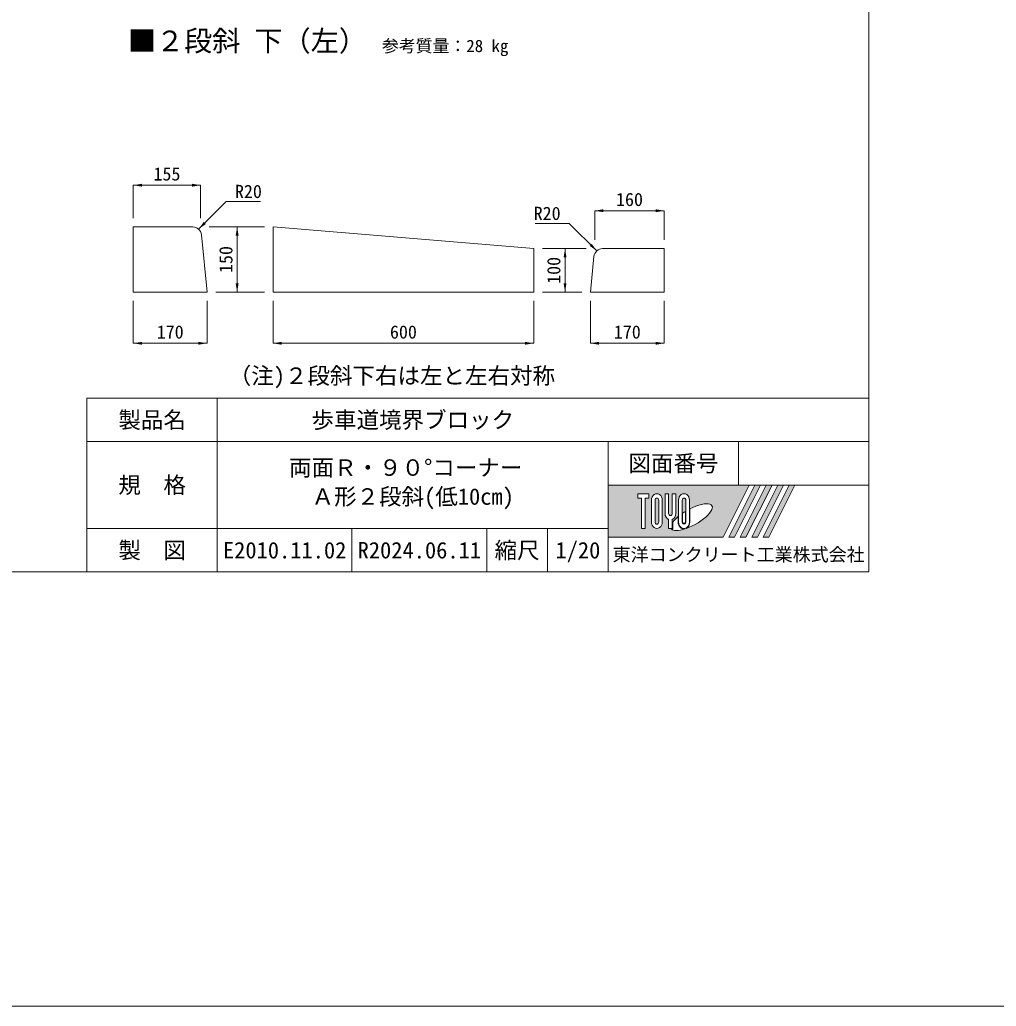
# Model space of a CAD drawing. Units: millimetres at full size. Extents: x 10998 to 40298, y -6982 to 1118.
# Drawn here: x 25623 to 27871, y -6982 to -4711 of the extents above; entities that cross this region are included whole.
import ezdxf
from ezdxf.enums import TextEntityAlignment as Align

# ---------------------------------------------------------------- set-up
doc = ezdxf.new("R2010")
doc.units = ezdxf.units.MM
doc.header["$LTSCALE"] = 25
doc.layers.add('(0-0)', color=7, linetype='Continuous')
doc.layers.add('_0-0_', color=7, linetype='Continuous')
for name, color, linetype, lineweight in [('寸法線', 7, 'Continuous', 9), ('本体', 2, 'Continuous', 20), ('枠', 5, 'Continuous', 5)]:
    doc.layers.add(name, color=color, linetype=linetype, lineweight=lineweight)
doc.styles.add('ＭＳ ゴシック', font='')
doc.styles.get('ＭＳ ゴシック').set_extended_font_data('MS Gothic')

# ---------------------------------------------------------------- blocks, each defined once
blk = doc.blocks.new('filled_arrow')
at = {"color": 0, "linetype": 'Continuous', "lineweight": -2}
blk.add_solid([(7.5, 1.25), (0, 0), (7.5, -1.25)], dxfattribs=at)

msp = doc.modelspace()

# ---------------------------------------------------------------- hatches: boundary and pattern name
at = {"layer": '枠'}
h = msp.add_hatch(color=7, dxfattribs=at)
h.paths.add_polyline_path([(26978.09, -5781.99), (26978.09, -5901.99), (27242.09, -5901.99), (27302.09, -5781.99)])
edge = h.paths.add_edge_path(flags=16)
edge.add_ellipse((27169.77, -5855.86), major_axis=(47.01585, 26.31662), ratio=0.3471473395109997, start_angle=-144.31121569395305, end_angle=72.18990356031202, ccw=False)
edge.add_ellipse((27152.36, -5867.22), major_axis=(-0, 16), ratio=0.8463541875, start_angle=-160.7034558457244, end_angle=-90.00000000005076)
edge.add_line((27165.91, -5867.22), (27165.91, -5836.72))
edge = h.paths.add_edge_path(flags=16)
edge.add_ellipse((27152.36, -5816.76), major_axis=(-0, 14.76923), ratio=0.8463541534423831, start_angle=-90.00000000001182, end_angle=89.9999999999884, ccw=False)
edge.add_line((27164.86, -5816.76), (27164.86, -5867.22))
edge.add_ellipse((27152.36, -5867.22), major_axis=(0, 14.76923), ratio=0.8463541534423831, start_angle=90.0000000000266, end_angle=-89.99999999997277, ccw=False)
edge.add_line((27139.86, -5867.22), (27139.86, -5816.76))
edge = h.paths.add_edge_path(flags=16)
edge.add_line((27156.53, -5816.76), (27156.53, -5867.22))
edge.add_ellipse((27152.36, -5867.22), major_axis=(-0, 4.92308), ratio=0.8463542211507153, start_angle=89.99999999997021, end_angle=-90.00000000002962, ccw=False)
edge.add_line((27148.2, -5867.22), (27148.2, -5816.76))
edge.add_ellipse((27152.36, -5816.76), major_axis=(-0, 4.92308), ratio=0.8463542211507153, start_angle=-90.00000000005912, end_angle=89.99999999994031, ccw=False)
edge = h.paths.add_edge_path(flags=16)
edge.add_line((27155.49, -5842.55), (27155.49, -5867.22))
edge.add_ellipse((27152.36, -5867.22), major_axis=(0, 3.69231), ratio=0.8463540961371586, start_angle=90.0000000001861, end_angle=-89.99999999981452, ccw=False)
edge.add_line((27149.24, -5867.22), (27149.24, -5846.59))
edge.add_ellipse((27169.77, -5855.86), major_axis=(47.01585, 26.31662), ratio=0.34714733951099963, start_angle=107.79174152027852, end_angle=126.47131839506872, ccw=False)
edge = h.paths.add_edge_path(flags=16)
edge.add_line((27133.61, -5801.99), (27133.61, -5847.22))
edge.add_ellipse((27121.11, -5847.22), major_axis=(0, 14.76923), ratio=0.8463541534423831, start_angle=-163.3411667375551, end_angle=-89.99999999998818, ccw=False)
edge.add_line((27125.28, -5861.15), (27125.28, -5881.99))
edge.add_line((27125.28, -5881.99), (27116.95, -5881.99))
edge.add_line((27116.95, -5881.99), (27116.95, -5861.15))
edge.add_ellipse((27121.11, -5847.22), major_axis=(-0, 14.76923), ratio=0.8463541534423831, start_angle=89.99999999998846, end_angle=163.34116673755517, ccw=False)
edge.add_line((27108.61, -5847.22), (27108.61, -5801.99))
edge.add_line((27108.61, -5801.99), (27116.95, -5801.99))
edge.add_line((27116.95, -5801.99), (27116.95, -5847.22))
edge.add_ellipse((27121.11, -5847.22), major_axis=(0, 4.92308), ratio=0.8463542211507153, start_angle=90.00000000006739, end_angle=-89.99999999993267)
edge.add_line((27125.28, -5847.22), (27125.28, -5801.99))
edge.add_line((27125.28, -5801.99), (27133.61, -5801.99))
edge = h.paths.add_edge_path(flags=16)
edge.add_line((27138.82, -5854.49), (27138.82, -5867.22))
edge.add_ellipse((27152.36, -5867.22), major_axis=(0, 16), ratio=0.8463541875, start_angle=90.00000000002457, end_angle=-171.54426984633653)
edge.add_ellipse((27169.77, -5855.86), major_axis=(47.01585, 26.31662), ratio=0.34714733951099963, start_angle=-178.64953570900252, end_angle=-148.29244183215297, ccw=False)
edge.add_line((27123.48, -5883.22), (27126.32, -5883.22))
edge.add_line((27126.32, -5883.22), (27126.32, -5867.62))
edge.add_ellipse((27169.77, -5855.86), major_axis=(47.01585, 26.31662), ratio=0.3471473395109996, start_angle=148.21912017273542, end_angle=165.9081215457098, ccw=False)
edge = h.paths.add_edge_path(flags=16)
edge.add_ellipse((27089.86, -5816.76), major_axis=(0, 14.76923), ratio=0.8463541534423831, start_angle=-89.9999999999693, end_angle=90.00000000003081, ccw=False)
edge.add_line((27102.36, -5816.76), (27102.36, -5867.22))
edge.add_ellipse((27089.86, -5867.22), major_axis=(-0, 14.76923), ratio=0.8463541534423831, start_angle=89.99999999998431, end_angle=-90.0000000000154, ccw=False)
edge.add_line((27077.36, -5867.22), (27077.36, -5816.76))
edge = h.paths.add_edge_path(flags=16)
edge.add_line((27094.03, -5816.76), (27094.03, -5867.22))
edge.add_ellipse((27089.86, -5867.22), major_axis=(0, 4.92308), ratio=0.8463542211507153, start_angle=90.0000000000548, end_angle=-89.99999999994566, ccw=False)
edge.add_line((27085.7, -5867.22), (27085.7, -5816.76))
edge.add_ellipse((27089.86, -5816.76), major_axis=(-0, 4.92308), ratio=0.8463542211507153, start_angle=-90.00000000005912, end_angle=89.99999999994031, ccw=False)
h.paths.add_polyline_path([(27071.11, -5801.99), (27071.11, -5811.84), (27062.78, -5811.84), (27062.78, -5881.99), (27054.45, -5881.99), (27054.45, -5811.84), (27046.11, -5811.84), (27046.11, -5801.99)], flags=16)
for points in [[(27255.29, -5901.99), (27268.49, -5901.99), (27328.49, -5781.99), (27315.29, -5781.99)], [(27354.89, -5781.99), (27341.69, -5781.99), (27281.69, -5901.99), (27294.89, -5901.99)], [(27381.29, -5781.99), (27368.09, -5781.99), (27308.09, -5901.99), (27321.29, -5901.99)], [(27407.69, -5781.99), (27394.49, -5781.99), (27334.49, -5901.99), (27347.69, -5901.99)]]:
    msp.add_hatch(color=7, dxfattribs=at).paths.add_polyline_path(points)

# ---------------------------------------------------------------- linework, layer by layer
at = {"layer": '寸法線'}
for p, q in [((25884.6, -5091.63), (26039.6, -5091.63)), ((25884.6, -5167.69), (25884.6, -5091.63)), ((26039.6, -5167.69), (26039.6, -5091.63)), ((26946.85, -5150.33), (27106.85, -5150.33)), ((26946.85, -5217.69), (26946.85, -5150.33)), ((27106.85, -5217.69), (27106.85, -5150.33)), ((26059.6, -5187.69), (26123.73, -5187.69)), ((26123.73, -5337.69), (26123.73, -5187.69)), ((26123.73, -5187.69), (26123.73, -5337.69)), ((26186.44, -5187.69), (26123.73, -5187.69)), ((26826.44, -5237.69), (26878.53, -5237.69)), ((26878.53, -5337.69), (26878.53, -5237.69)), ((26878.53, -5337.69), (26878.53, -5237.69)), ((26926.85, -5237.69), (26878.53, -5237.69)), ((26074.6, -5337.69), (26123.73, -5337.69)), ((26186.44, -5337.69), (26123.73, -5337.69)), ((26826.44, -5337.69), (26878.53, -5337.69)), ((26916.85, -5337.69), (26878.53, -5337.69)), ((25884.6, -5357.69), (25884.6, -5455.53)), ((26054.6, -5357.69), (26054.6, -5455.53)), ((26206.44, -5357.69), (26206.44, -5455.53)), ((26806.44, -5357.69), (26806.44, -5455.53)), ((26936.85, -5357.69), (26936.85, -5455.53)), ((27106.85, -5357.69), (27106.85, -5455.53)), ((25884.6, -5455.53), (26054.6, -5455.53)), ((26206.44, -5455.53), (26806.44, -5455.53)), ((26936.85, -5455.53), (27106.85, -5455.53))]:
    msp.add_line(p, q, dxfattribs=at)
for points in [[(26034.92, -5192.86), (26098.65, -5129.13), (26177.45, -5129.13)], [(26951.53, -5242.86), (26888.28, -5179.61), (26809.48, -5179.61)]]:
    msp.add_lwpolyline(points, dxfattribs=at)
at = {"layer": '本体'}
for p, q in [((25884.6, -5337.69), (25884.6, -5187.69)), ((26021.5, -5187.69), (25884.6, -5187.69)), ((26806.44, -5237.69), (26206.44, -5187.69)), ((26206.44, -5337.69), (26206.44, -5187.69)), ((26041.4, -5205.7), (26054.6, -5337.69)), ((26806.44, -5337.69), (26806.44, -5237.69)), ((26964.95, -5237.69), (27106.85, -5237.69)), ((27106.85, -5337.69), (27106.85, -5237.69)), ((26945.05, -5255.7), (26936.85, -5337.69)), ((26054.6, -5337.69), (25884.6, -5337.69)), ((26206.44, -5337.69), (26806.44, -5337.69)), ((26936.85, -5337.69), (27106.85, -5337.69))]:
    msp.add_line(p, q, dxfattribs=at)
for centre, start, end in [((26021.5, -5207.69), 5.71059, 90), ((26964.95, -5257.69), 90, 174.28941)]:
    msp.add_arc(centre, 20, start, end, dxfattribs=at)
at = {"layer": '枠', "lineweight": 20}
for p, q in [((27578.09, -5981.99), (27578.09, -381.99)), ((27578.09, -5581.99), (25778.09, -5581.99)), ((25778.09, -5981.99), (25778.09, -5581.99)), ((26078.09, -5981.99), (26078.09, -5581.99)), ((27578.09, -5681.99), (25778.09, -5681.99)), ((26978.09, -5981.99), (26978.09, -5681.99)), ((27278.09, -5781.99), (27278.09, -5681.99)), ((27578.09, -5781.99), (26978.09, -5781.99)), ((26978.09, -5881.99), (25778.09, -5881.99)), ((26388.09, -5981.99), (26388.09, -5881.99)), ((26698.09, -5981.99), (26698.09, -5881.99)), ((26838.09, -5981.99), (26838.09, -5881.99)), ((27578.09, -5981.99), (23718.09, -5981.99))]:
    msp.add_line(p, q, dxfattribs=at)
at = {"layer": '枠'}
for p, q in [((26978.09, -5781.99), (27302.09, -5781.99)), ((26978.09, -5781.99), (26978.09, -5901.99)), ((27302.09, -5781.99), (27242.09, -5901.99)), ((27315.29, -5781.99), (27255.29, -5901.99)), ((27328.49, -5781.99), (27268.49, -5901.99)), ((27341.69, -5781.99), (27281.69, -5901.99)), ((27354.89, -5781.99), (27294.89, -5901.99)), ((27368.09, -5781.99), (27308.09, -5901.99)), ((27315.29, -5781.99), (27328.49, -5781.99)), ((27381.29, -5781.99), (27321.29, -5901.99)), ((27394.49, -5781.99), (27334.49, -5901.99)), ((27341.69, -5781.99), (27354.89, -5781.99)), ((27407.69, -5781.99), (27347.69, -5901.99)), ((27368.09, -5781.99), (27381.29, -5781.99)), ((27394.49, -5781.99), (27407.69, -5781.99)), ((27046.11, -5801.99), (27046.11, -5811.84)), ((27046.11, -5801.99), (27071.11, -5801.99)), ((27054.45, -5811.84), (27046.11, -5811.84)), ((27054.45, -5811.84), (27054.45, -5881.99)), ((27062.78, -5811.84), (27062.78, -5881.99)), ((27071.11, -5811.84), (27062.78, -5811.84)), ((27071.11, -5801.99), (27071.11, -5811.84)), ((27108.61, -5847.22), (27108.61, -5801.99)), ((27108.61, -5801.99), (27116.95, -5801.99)), ((27116.95, -5801.99), (27116.95, -5847.22)), ((27125.28, -5847.22), (27125.28, -5801.99)), ((27125.28, -5801.99), (27133.61, -5801.99)), ((27133.61, -5801.99), (27133.61, -5847.22)), ((27077.36, -5816.76), (27077.36, -5867.22)), ((27085.7, -5867.22), (27085.7, -5816.76)), ((27094.03, -5816.76), (27094.03, -5867.22)), ((27102.36, -5867.22), (27102.36, -5816.76)), ((27139.86, -5816.76), (27139.86, -5867.22)), ((27148.2, -5867.22), (27148.2, -5816.76)), ((27156.53, -5816.76), (27156.53, -5867.22)), ((27164.86, -5867.22), (27164.86, -5816.76)), ((27165.91, -5867.22), (27165.91, -5836.72)), ((27138.82, -5854.49), (27138.82, -5867.22)), ((27149.24, -5867.22), (27149.24, -5846.59)), ((27155.49, -5842.55), (27155.49, -5867.22)), ((27062.78, -5881.99), (27054.45, -5881.99)), ((27116.95, -5861.15), (27116.95, -5881.99)), ((27125.28, -5881.99), (27116.95, -5881.99)), ((27125.28, -5861.15), (27125.28, -5881.99)), ((27126.32, -5867.62), (27126.32, -5883.22)), ((26978.09, -5901.99), (27242.09, -5901.99)), ((27123.48, -5883.22), (27126.32, -5883.22)), ((27255.29, -5901.99), (27268.49, -5901.99)), ((27281.69, -5901.99), (27294.89, -5901.99)), ((27308.09, -5901.99), (27321.29, -5901.99)), ((27334.49, -5901.99), (27347.69, -5901.99))]:
    msp.add_line(p, q, dxfattribs=at)
at = {"layer": '枠', "color": 1, "lineweight": 20}
msp.add_line((28578.09, -6981.99), (22718.09, -6981.99), dxfattribs=at)
at = {"layer": '枠'}
for centre, major_axis, ratio, start_param, end_param in [((27089.86, -5816.76), (0, 14.76923), 0.846354, 4.7123889803851435, 7.853981633974938), ((27089.86, -5816.76), (-0, 4.92308), 0.846354, 4.712388980383817, 7.853981633973602), ((27152.36, -5816.76), (-0, 14.76923), 0.846354, 4.712388980384516, 7.853981633974312), ((27152.36, -5816.76), (-0, 4.92308), 0.846354, 4.712388980383817, 7.853981633973602), ((27169.77, -5855.86), (47.01585, 26.31662), 0.347147, 4.262185332381589, 7.742916281338599), ((27121.11, -5847.22), (-0, 14.76923), 0.846354, 1.5707963267947251, 2.8017557441352645), ((27121.11, -5847.22), (0, 4.92308), 0.846354, 1.570796326795892, 4.712388980385684), ((27121.11, -5847.22), (0, 14.76923), 0.846354, 3.4814295630443217, 4.712388980384865), ((27169.77, -5855.86), (47.01585, 26.31662), 0.347147, 2.0815196641224314, 2.5155126073167793), ((27169.77, -5855.86), (47.01585, 26.31662), 0.347147, 1.6817405097969864, 1.821983319661551), ((27089.86, -5867.22), (-0, 14.76923), 0.846354, 1.5707963267946643, 4.712388980384462), ((27089.86, -5867.22), (0, 4.92308), 0.846354, 1.5707963267957068, 4.7123889803854935), ((27152.36, -5867.22), (0, 16), 0.846354, 1.5707963267952594, 3.3154678663293167), ((27152.36, -5867.22), (0, 14.76923), 0.846354, 1.570796326795289, 4.71238898038509), ((27152.36, -5867.22), (-0, 4.92308), 0.846354, 1.570796326794456, 4.712388980384253), ((27152.36, -5867.22), (0, 3.69231), 0.846354, 1.570796326797646, 4.71238898038743), ((27152.36, -5867.22), (-0, 16), 0.846354, 3.5338438000141905, 4.71238898038394), ((27169.77, -5855.86), (47.01585, 26.31662), 0.347147, 3.2093975090572533, 4.2004450632854455)]:
    msp.add_ellipse(centre, major_axis=major_axis, ratio=ratio, start_param=start_param, end_param=end_param, dxfattribs=at)

# ---------------------------------------------------------------- block references
at = {"layer": '寸法線', "xscale": 2.67, "yscale": 2.67}
for p in [(25884.6, -5091.63), (26946.85, -5150.33), (25884.6, -5455.53), (26206.44, -5455.53), (26936.85, -5455.53)]:
    msp.add_blockref('filled_arrow', p, dxfattribs=at)
for p, rotation in [((26039.6, -5091.63), 180), ((27106.85, -5150.33), 180), ((26034.92, -5192.86), 45), ((26123.73, -5187.69), 270), ((26123.73, -5187.69), 270), ((26878.53, -5237.69), 270), ((26878.53, -5237.69), 270), ((26951.53, -5242.86), 135), ((26123.73, -5337.69), 90), ((26123.73, -5337.69), 90), ((26878.53, -5337.69), 90), ((26878.53, -5337.69), 90), ((26054.6, -5455.53), 180), ((26806.44, -5455.53), 180), ((27106.85, -5455.53), 180)]:
    msp.add_blockref('filled_arrow', p, dxfattribs=dict(at, rotation=rotation))

# ---------------------------------------------------------------- texts
at = {"layer": '(0-0)', "style": 'ＭＳ ゴシック'}
for s, height, p in [('\u3000参考質量：28 kg ', 28.48, (26418.1, -4793.69)), ('（注)２段斜下右は左と左右対称', 37.98, (26104.42, -5560.59))]:
    msp.add_text(s, height=height, dxfattribs=at).set_placement(p, align=Align.BOTTOM_LEFT)
at = {"layer": '_0-0_', "style": 'ＭＳ ゴシック'}
msp.add_text('■２段斜 下（左）', height=47.47, dxfattribs=at).set_placement((25872.23, -4797.33), align=Align.BOTTOM_LEFT)
at = {"layer": '寸法線', "style": 'ＭＳ ゴシック'}
for s, p in [('155', (25962.1, -5065.63)), ('160', (27026.85, -5124.33)), ('170', (25969.6, -5429.53)), ('600', (26506.44, -5429.53)), ('170', (27021.85, -5429.53))]:
    msp.add_text(s, height=30.38, dxfattribs=at).set_placement(p, align=Align.MIDDLE_CENTER)
msp.add_text('R20', height=30.38, dxfattribs=at).set_placement((26118.65, -5090.73), align=Align.TOP_LEFT)
msp.add_text('R20', height=30.38, dxfattribs=at).set_placement((26868.28, -5141.21), align=Align.TOP_RIGHT)
for s, p in [('150', (26097.73, -5262.69)), ('150', (26097.73, -5262.69)), ('100', (26852.53, -5287.69)), ('100', (26852.53, -5287.69))]:
    msp.add_text(s, height=30.38, rotation=90, dxfattribs=at).set_placement(p, align=Align.MIDDLE_CENTER)
at = {"layer": '枠', "color": 7, "style": 'ＭＳ ゴシック'}
for s, height, p in [('製品名', 37.98, (25928.09, -5631.99)), ('歩車道境界ブロック', 37.98, (26528.09, -5631.99)), ('図面番号', 37.98, (27128.09, -5731.99)), ('規\u3000格', 37.98, (25928.09, -5781.99)), ('製\u3000図', 37.98, (25928.09, -5931.99)), ('E2010.11.02', 37.98, (26233.09, -5931.99)), ('R2024.06.11', 37.98, (26543.09, -5931.99)), ('縮尺', 37.98, (26768.09, -5931.99)), ('1/20', 37.98, (26908.09, -5931.99)), ('東洋コンクリート工業株式会社', 30.38, (27278.09, -5941.99))]:
    msp.add_text(s, height=height, dxfattribs=at).set_placement(p, align=Align.MIDDLE_CENTER)
for s, p in [('両面Ｒ・９０°コーナー', (26243.19, -5722.76)), ('Ａ形２段斜(低10cm)', (26294.99, -5789.43))]:
    msp.add_text(s, height=37.98, dxfattribs=at).set_placement(p, align=Align.TOP_LEFT)

doc.saveas('drawing.dxf')
